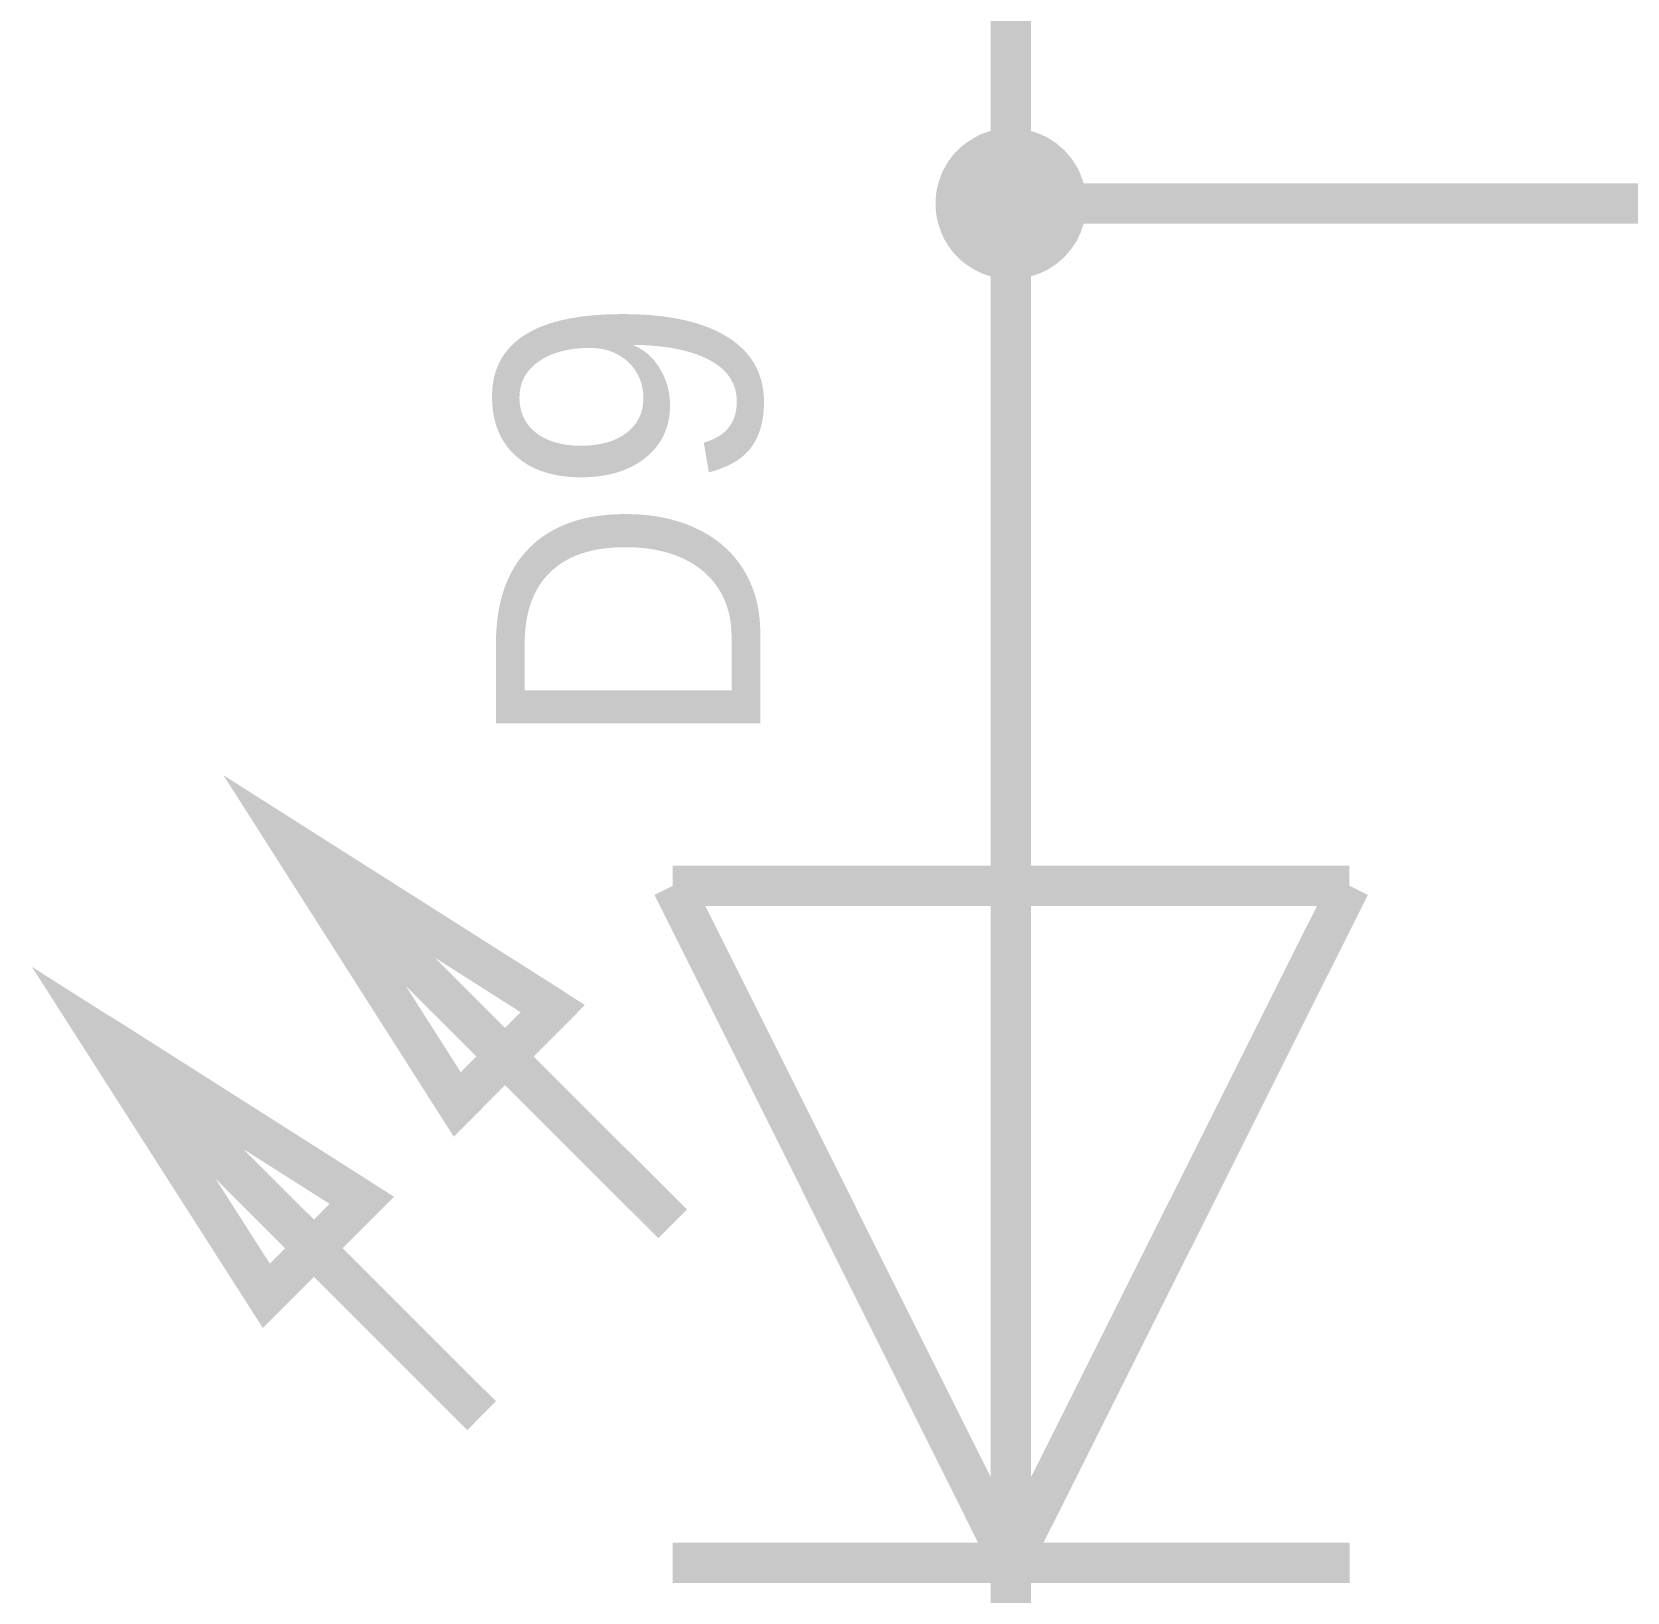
# Model space of a CAD drawing. Header units: millimetres. Extents: x 0 to 20.9, y 0 to 9.5.
# Drawn here: x 2.7153 to 3.1793, y 5.996 to 6.4499 of the extents above; entities that cross this region are included whole.
import ezdxf

# ---------------------------------------------------------------- set-up
doc = ezdxf.new("R2010")
doc.units = ezdxf.units.MM
doc.header["$MEASUREMENT"] = 0
doc.layers.add('Sheet', color=255, linetype='Continuous')

msp = doc.modelspace()

# ---------------------------------------------------------------- linework, layer by layer
at = {"layer": 'Sheet'}
for points, const_width in [([(3.4001, 6.50629), (3.4001, 6.39999), (3.00006, 6.39999)], 0.0118), ([(3.00006, 6.50629), (3.00006, 6.39999), (3.00006, 6.29995)], 0.0118), ([(2.98012, 6.39999), (2.98012, 6.40103), (2.98022, 6.40197), (2.98033, 6.40302), (2.98053, 6.40396), (2.98074, 6.405), (2.98106, 6.40594), (2.98137, 6.40678), (2.98168, 6.40772), (2.9821, 6.40866), (2.98252, 6.40949), (2.98304, 6.41033), (2.98346, 6.41116), (2.98408, 6.41189), (2.98461, 6.41263), (2.98523, 6.41336), (2.98596, 6.41409), (2.98659, 6.41471), (2.98732, 6.41534), (2.98816, 6.41597), (2.98889, 6.41649), (2.98972, 6.41701), (2.99056, 6.41753), (2.99139, 6.41795), (2.99223, 6.41837), (2.99317, 6.41868), (2.99411, 6.419), (2.99505, 6.41931), (2.99599, 6.41952), (2.99703, 6.41973), (2.99797, 6.41983), (2.99902, 6.41993), (3.00006, 6.41993)], 0.0039), ([(2.98012, 6.39999), (2.98012, 6.40103), (2.98022, 6.40197), (2.98033, 6.40302), (2.98053, 6.40396), (2.98074, 6.405), (2.98106, 6.40594), (2.98137, 6.40678), (2.98168, 6.40772), (2.9821, 6.40866), (2.98252, 6.40949), (2.98304, 6.41033), (2.98346, 6.41116), (2.98408, 6.41189), (2.98461, 6.41263), (2.98523, 6.41336), (2.98596, 6.41409), (2.98659, 6.41471), (2.98732, 6.41534), (2.98816, 6.41597), (2.98889, 6.41649), (2.98972, 6.41701), (2.99056, 6.41753), (2.99139, 6.41795), (2.99223, 6.41837), (2.99317, 6.41868), (2.99411, 6.419), (2.99505, 6.41931), (2.99599, 6.41952), (2.99703, 6.41973), (2.99797, 6.41983), (2.99902, 6.41993), (3.00006, 6.41993)], 0.0039), ([(2.98012, 6.39999), (2.98012, 6.40103), (2.98022, 6.40197), (2.98033, 6.40302), (2.98053, 6.40396), (2.98074, 6.405), (2.98106, 6.40594), (2.98137, 6.40678), (2.98168, 6.40772), (2.9821, 6.40866), (2.98252, 6.40949), (2.98304, 6.41033), (2.98346, 6.41116), (2.98408, 6.41189), (2.98461, 6.41263), (2.98523, 6.41336), (2.98596, 6.41409), (2.98659, 6.41471), (2.98732, 6.41534), (2.98816, 6.41597), (2.98889, 6.41649), (2.98972, 6.41701), (2.99056, 6.41753), (2.99139, 6.41795), (2.99223, 6.41837), (2.99317, 6.41868), (2.99411, 6.419), (2.99505, 6.41931), (2.99599, 6.41952), (2.99703, 6.41973), (2.99797, 6.41983), (2.99902, 6.41993), (3.00006, 6.41993)], 0.0039), ([(2.98012, 6.39999), (2.98012, 6.40103), (2.98022, 6.40197), (2.98033, 6.40302), (2.98053, 6.40396), (2.98074, 6.405), (2.98106, 6.40594), (2.98137, 6.40678), (2.98168, 6.40772), (2.9821, 6.40866), (2.98252, 6.40949), (2.98304, 6.41033), (2.98346, 6.41116), (2.98408, 6.41189), (2.98461, 6.41263), (2.98523, 6.41336), (2.98596, 6.41409), (2.98659, 6.41471), (2.98732, 6.41534), (2.98816, 6.41597), (2.98889, 6.41649), (2.98972, 6.41701), (2.99056, 6.41753), (2.99139, 6.41795), (2.99223, 6.41837), (2.99317, 6.41868), (2.99411, 6.419), (2.99505, 6.41931), (2.99599, 6.41952), (2.99703, 6.41973), (2.99797, 6.41983), (2.99902, 6.41993), (3.00006, 6.41993)], 0.0039), ([(2.98012, 6.39999), (2.98012, 6.40103), (2.98022, 6.40197), (2.98033, 6.40302), (2.98053, 6.40396), (2.98074, 6.405), (2.98106, 6.40594), (2.98137, 6.40678), (2.98168, 6.40772), (2.9821, 6.40866), (2.98252, 6.40949), (2.98304, 6.41033), (2.98346, 6.41116), (2.98408, 6.41189), (2.98461, 6.41263), (2.98523, 6.41336), (2.98596, 6.41409), (2.98659, 6.41471), (2.98732, 6.41534), (2.98816, 6.41597), (2.98889, 6.41649), (2.98972, 6.41701), (2.99056, 6.41753), (2.99139, 6.41795), (2.99223, 6.41837), (2.99317, 6.41868), (2.99411, 6.419), (2.99505, 6.41931), (2.99599, 6.41952), (2.99703, 6.41973), (2.99797, 6.41983), (2.99902, 6.41993), (3.00006, 6.41993)], 0.0039), ([(2.98012, 6.39999), (2.98012, 6.40103), (2.98022, 6.40197), (2.98033, 6.40302), (2.98053, 6.40396), (2.98074, 6.405), (2.98106, 6.40594), (2.98137, 6.40678), (2.98168, 6.40772), (2.9821, 6.40866), (2.98252, 6.40949), (2.98304, 6.41033), (2.98346, 6.41116), (2.98408, 6.41189), (2.98461, 6.41263), (2.98523, 6.41336), (2.98596, 6.41409), (2.98659, 6.41471), (2.98732, 6.41534), (2.98816, 6.41597), (2.98889, 6.41649), (2.98972, 6.41701), (2.99056, 6.41753), (2.99139, 6.41795), (2.99223, 6.41837), (2.99317, 6.41868), (2.99411, 6.419), (2.99505, 6.41931), (2.99599, 6.41952), (2.99703, 6.41973), (2.99797, 6.41983), (2.99902, 6.41993), (3.00006, 6.41993)], 0.0039), ([(2.98012, 6.39999), (2.98012, 6.40103), (2.98022, 6.40197), (2.98033, 6.40302), (2.98053, 6.40396), (2.98074, 6.405), (2.98106, 6.40594), (2.98137, 6.40678), (2.98168, 6.40772), (2.9821, 6.40866), (2.98252, 6.40949), (2.98304, 6.41033), (2.98346, 6.41116), (2.98408, 6.41189), (2.98461, 6.41263), (2.98523, 6.41336), (2.98596, 6.41409), (2.98659, 6.41471), (2.98732, 6.41534), (2.98816, 6.41597), (2.98889, 6.41649), (2.98972, 6.41701), (2.99056, 6.41753), (2.99139, 6.41795), (2.99223, 6.41837), (2.99317, 6.41868), (2.99411, 6.419), (2.99505, 6.41931), (2.99599, 6.41952), (2.99703, 6.41973), (2.99797, 6.41983), (2.99902, 6.41993), (3.00006, 6.41993)], 0.0039), ([(2.98012, 6.39999), (2.98012, 6.40103), (2.98022, 6.40197), (2.98033, 6.40302), (2.98053, 6.40396), (2.98074, 6.405), (2.98106, 6.40594), (2.98137, 6.40678), (2.98168, 6.40772), (2.9821, 6.40866), (2.98252, 6.40949), (2.98304, 6.41033), (2.98346, 6.41116), (2.98408, 6.41189), (2.98461, 6.41263), (2.98523, 6.41336), (2.98596, 6.41409), (2.98659, 6.41471), (2.98732, 6.41534), (2.98816, 6.41597), (2.98889, 6.41649), (2.98972, 6.41701), (2.99056, 6.41753), (2.99139, 6.41795), (2.99223, 6.41837), (2.99317, 6.41868), (2.99411, 6.419), (2.99505, 6.41931), (2.99599, 6.41952), (2.99703, 6.41973), (2.99797, 6.41983), (2.99902, 6.41993), (3.00006, 6.41993)], 0.0039), ([(3.00006, 6.41993), (3.00006, 6.41993)], 0.0039), ([(3.00006, 6.41993), (3.00111, 6.41993), (3.00215, 6.41983), (3.00309, 6.41973), (3.00413, 6.41952), (3.00507, 6.41931), (3.00601, 6.419), (3.00695, 6.41868), (3.00789, 6.41837), (3.00873, 6.41795), (3.00967, 6.41753), (3.0105, 6.41701), (3.01123, 6.41649), (3.01207, 6.41597), (3.0128, 6.41534), (3.01353, 6.41471), (3.01426, 6.41409), (3.01489, 6.41336), (3.01552, 6.41263), (3.01614, 6.41189), (3.01666, 6.41116), (3.01719, 6.41033), (3.01771, 6.40949), (3.01813, 6.40866), (3.01854, 6.40772), (3.01886, 6.40678), (3.01917, 6.40594), (3.01948, 6.405), (3.01969, 6.40396), (3.0199, 6.40302), (3.02001, 6.40197), (3.02011, 6.40103), (3.02011, 6.39999)], 0.0039), ([(3.00006, 6.41993), (3.00006, 6.41993)], 0.0039), ([(3.00006, 6.41993), (3.00111, 6.41993), (3.00215, 6.41983), (3.00309, 6.41973), (3.00413, 6.41952), (3.00507, 6.41931), (3.00601, 6.419), (3.00695, 6.41868), (3.00789, 6.41837), (3.00873, 6.41795), (3.00967, 6.41753), (3.0105, 6.41701), (3.01123, 6.41649), (3.01207, 6.41597), (3.0128, 6.41534), (3.01353, 6.41471), (3.01426, 6.41409), (3.01489, 6.41336), (3.01552, 6.41263), (3.01614, 6.41189), (3.01666, 6.41116), (3.01719, 6.41033), (3.01771, 6.40949), (3.01813, 6.40866), (3.01854, 6.40772), (3.01886, 6.40678), (3.01917, 6.40594), (3.01948, 6.405), (3.01969, 6.40396), (3.0199, 6.40302), (3.02001, 6.40197), (3.02011, 6.40103), (3.02011, 6.39999)], 0.0039), ([(3.00006, 6.41993), (3.00006, 6.41993)], 0.0039), ([(3.00006, 6.41993), (3.00111, 6.41993), (3.00215, 6.41983), (3.00309, 6.41973), (3.00413, 6.41952), (3.00507, 6.41931), (3.00601, 6.419), (3.00695, 6.41868), (3.00789, 6.41837), (3.00873, 6.41795), (3.00967, 6.41753), (3.0105, 6.41701), (3.01123, 6.41649), (3.01207, 6.41597), (3.0128, 6.41534), (3.01353, 6.41471), (3.01426, 6.41409), (3.01489, 6.41336), (3.01552, 6.41263), (3.01614, 6.41189), (3.01666, 6.41116), (3.01719, 6.41033), (3.01771, 6.40949), (3.01813, 6.40866), (3.01854, 6.40772), (3.01886, 6.40678), (3.01917, 6.40594), (3.01948, 6.405), (3.01969, 6.40396), (3.0199, 6.40302), (3.02001, 6.40197), (3.02011, 6.40103), (3.02011, 6.39999)], 0.0039), ([(3.00006, 6.41993), (3.00006, 6.41993)], 0.0039), ([(3.00006, 6.41993), (3.00111, 6.41993), (3.00215, 6.41983), (3.00309, 6.41973), (3.00413, 6.41952), (3.00507, 6.41931), (3.00601, 6.419), (3.00695, 6.41868), (3.00789, 6.41837), (3.00873, 6.41795), (3.00967, 6.41753), (3.0105, 6.41701), (3.01123, 6.41649), (3.01207, 6.41597), (3.0128, 6.41534), (3.01353, 6.41471), (3.01426, 6.41409), (3.01489, 6.41336), (3.01552, 6.41263), (3.01614, 6.41189), (3.01666, 6.41116), (3.01719, 6.41033), (3.01771, 6.40949), (3.01813, 6.40866), (3.01854, 6.40772), (3.01886, 6.40678), (3.01917, 6.40594), (3.01948, 6.405), (3.01969, 6.40396), (3.0199, 6.40302), (3.02001, 6.40197), (3.02011, 6.40103), (3.02011, 6.39999)], 0.0039), ([(3.00006, 6.41993), (3.00006, 6.41993)], 0.0039), ([(3.00006, 6.41993), (3.00111, 6.41993), (3.00215, 6.41983), (3.00309, 6.41973), (3.00413, 6.41952), (3.00507, 6.41931), (3.00601, 6.419), (3.00695, 6.41868), (3.00789, 6.41837), (3.00873, 6.41795), (3.00967, 6.41753), (3.0105, 6.41701), (3.01123, 6.41649), (3.01207, 6.41597), (3.0128, 6.41534), (3.01353, 6.41471), (3.01426, 6.41409), (3.01489, 6.41336), (3.01552, 6.41263), (3.01614, 6.41189), (3.01666, 6.41116), (3.01719, 6.41033), (3.01771, 6.40949), (3.01813, 6.40866), (3.01854, 6.40772), (3.01886, 6.40678), (3.01917, 6.40594), (3.01948, 6.405), (3.01969, 6.40396), (3.0199, 6.40302), (3.02001, 6.40197), (3.02011, 6.40103), (3.02011, 6.39999)], 0.0039), ([(3.00006, 6.41993), (3.00006, 6.41993)], 0.0039), ([(3.00006, 6.41993), (3.00111, 6.41993), (3.00215, 6.41983), (3.00309, 6.41973), (3.00413, 6.41952), (3.00507, 6.41931), (3.00601, 6.419), (3.00695, 6.41868), (3.00789, 6.41837), (3.00873, 6.41795), (3.00967, 6.41753), (3.0105, 6.41701), (3.01123, 6.41649), (3.01207, 6.41597), (3.0128, 6.41534), (3.01353, 6.41471), (3.01426, 6.41409), (3.01489, 6.41336), (3.01552, 6.41263), (3.01614, 6.41189), (3.01666, 6.41116), (3.01719, 6.41033), (3.01771, 6.40949), (3.01813, 6.40866), (3.01854, 6.40772), (3.01886, 6.40678), (3.01917, 6.40594), (3.01948, 6.405), (3.01969, 6.40396), (3.0199, 6.40302), (3.02001, 6.40197), (3.02011, 6.40103), (3.02011, 6.39999)], 0.0039), ([(3.00006, 6.41993), (3.00006, 6.41993)], 0.0039), ([(3.00006, 6.41993), (3.00111, 6.41993), (3.00215, 6.41983), (3.00309, 6.41973), (3.00413, 6.41952), (3.00507, 6.41931), (3.00601, 6.419), (3.00695, 6.41868), (3.00789, 6.41837), (3.00873, 6.41795), (3.00967, 6.41753), (3.0105, 6.41701), (3.01123, 6.41649), (3.01207, 6.41597), (3.0128, 6.41534), (3.01353, 6.41471), (3.01426, 6.41409), (3.01489, 6.41336), (3.01552, 6.41263), (3.01614, 6.41189), (3.01666, 6.41116), (3.01719, 6.41033), (3.01771, 6.40949), (3.01813, 6.40866), (3.01854, 6.40772), (3.01886, 6.40678), (3.01917, 6.40594), (3.01948, 6.405), (3.01969, 6.40396), (3.0199, 6.40302), (3.02001, 6.40197), (3.02011, 6.40103), (3.02011, 6.39999)], 0.0039), ([(3.00006, 6.41993), (3.00006, 6.41993)], 0.0039), ([(3.00006, 6.41993), (3.00111, 6.41993), (3.00215, 6.41983), (3.00309, 6.41973), (3.00413, 6.41952), (3.00507, 6.41931), (3.00601, 6.419), (3.00695, 6.41868), (3.00789, 6.41837), (3.00873, 6.41795), (3.00967, 6.41753), (3.0105, 6.41701), (3.01123, 6.41649), (3.01207, 6.41597), (3.0128, 6.41534), (3.01353, 6.41471), (3.01426, 6.41409), (3.01489, 6.41336), (3.01552, 6.41263), (3.01614, 6.41189), (3.01666, 6.41116), (3.01719, 6.41033), (3.01771, 6.40949), (3.01813, 6.40866), (3.01854, 6.40772), (3.01886, 6.40678), (3.01917, 6.40594), (3.01948, 6.405), (3.01969, 6.40396), (3.0199, 6.40302), (3.02001, 6.40197), (3.02011, 6.40103), (3.02011, 6.39999)], 0.0039), ([(3.00006, 6.37994), (2.99902, 6.37994), (2.99797, 6.38005), (2.99703, 6.38015), (2.99599, 6.38036), (2.99505, 6.38057), (2.99411, 6.38088), (2.99317, 6.38119), (2.99223, 6.38151), (2.99139, 6.38192), (2.99056, 6.38234), (2.98972, 6.38286), (2.98889, 6.38339), (2.98816, 6.38391), (2.98732, 6.38454), (2.98659, 6.38516), (2.98596, 6.38579), (2.98523, 6.38652), (2.98461, 6.38725), (2.98408, 6.38798), (2.98346, 6.38882), (2.98304, 6.38955), (2.98252, 6.39038), (2.9821, 6.39132), (2.98168, 6.39216), (2.98137, 6.3931), (2.98106, 6.39404), (2.98074, 6.39498), (2.98053, 6.39592), (2.98033, 6.39696), (2.98022, 6.3979), (2.98012, 6.39895), (2.98012, 6.39999)], 0.0039), ([(2.98012, 6.39999), (2.98012, 6.39999)], 0.0039), ([(3.00006, 6.37994), (2.99902, 6.37994), (2.99797, 6.38005), (2.99703, 6.38015), (2.99599, 6.38036), (2.99505, 6.38057), (2.99411, 6.38088), (2.99317, 6.38119), (2.99223, 6.38151), (2.99139, 6.38192), (2.99056, 6.38234), (2.98972, 6.38286), (2.98889, 6.38339), (2.98816, 6.38391), (2.98732, 6.38454), (2.98659, 6.38516), (2.98596, 6.38579), (2.98523, 6.38652), (2.98461, 6.38725), (2.98408, 6.38798), (2.98346, 6.38882), (2.98304, 6.38955), (2.98252, 6.39038), (2.9821, 6.39132), (2.98168, 6.39216), (2.98137, 6.3931), (2.98106, 6.39404), (2.98074, 6.39498), (2.98053, 6.39592), (2.98033, 6.39696), (2.98022, 6.3979), (2.98012, 6.39895), (2.98012, 6.39999)], 0.0039), ([(2.98012, 6.39999), (2.98012, 6.39999)], 0.0039), ([(3.00006, 6.37994), (2.99902, 6.37994), (2.99797, 6.38005), (2.99703, 6.38015), (2.99599, 6.38036), (2.99505, 6.38057), (2.99411, 6.38088), (2.99317, 6.38119), (2.99223, 6.38151), (2.99139, 6.38192), (2.99056, 6.38234), (2.98972, 6.38286), (2.98889, 6.38339), (2.98816, 6.38391), (2.98732, 6.38454), (2.98659, 6.38516), (2.98596, 6.38579), (2.98523, 6.38652), (2.98461, 6.38725), (2.98408, 6.38798), (2.98346, 6.38882), (2.98304, 6.38955), (2.98252, 6.39038), (2.9821, 6.39132), (2.98168, 6.39216), (2.98137, 6.3931), (2.98106, 6.39404), (2.98074, 6.39498), (2.98053, 6.39592), (2.98033, 6.39696), (2.98022, 6.3979), (2.98012, 6.39895), (2.98012, 6.39999)], 0.0039), ([(2.98012, 6.39999), (2.98012, 6.39999)], 0.0039), ([(3.00006, 6.37994), (2.99902, 6.37994), (2.99797, 6.38005), (2.99703, 6.38015), (2.99599, 6.38036), (2.99505, 6.38057), (2.99411, 6.38088), (2.99317, 6.38119), (2.99223, 6.38151), (2.99139, 6.38192), (2.99056, 6.38234), (2.98972, 6.38286), (2.98889, 6.38339), (2.98816, 6.38391), (2.98732, 6.38454), (2.98659, 6.38516), (2.98596, 6.38579), (2.98523, 6.38652), (2.98461, 6.38725), (2.98408, 6.38798), (2.98346, 6.38882), (2.98304, 6.38955), (2.98252, 6.39038), (2.9821, 6.39132), (2.98168, 6.39216), (2.98137, 6.3931), (2.98106, 6.39404), (2.98074, 6.39498), (2.98053, 6.39592), (2.98033, 6.39696), (2.98022, 6.3979), (2.98012, 6.39895), (2.98012, 6.39999)], 0.0039), ([(2.98012, 6.39999), (2.98012, 6.39999)], 0.0039), ([(3.00006, 6.37994), (2.99902, 6.37994), (2.99797, 6.38005), (2.99703, 6.38015), (2.99599, 6.38036), (2.99505, 6.38057), (2.99411, 6.38088), (2.99317, 6.38119), (2.99223, 6.38151), (2.99139, 6.38192), (2.99056, 6.38234), (2.98972, 6.38286), (2.98889, 6.38339), (2.98816, 6.38391), (2.98732, 6.38454), (2.98659, 6.38516), (2.98596, 6.38579), (2.98523, 6.38652), (2.98461, 6.38725), (2.98408, 6.38798), (2.98346, 6.38882), (2.98304, 6.38955), (2.98252, 6.39038), (2.9821, 6.39132), (2.98168, 6.39216), (2.98137, 6.3931), (2.98106, 6.39404), (2.98074, 6.39498), (2.98053, 6.39592), (2.98033, 6.39696), (2.98022, 6.3979), (2.98012, 6.39895), (2.98012, 6.39999)], 0.0039), ([(2.98012, 6.39999), (2.98012, 6.39999)], 0.0039), ([(3.00006, 6.37994), (2.99902, 6.37994), (2.99797, 6.38005), (2.99703, 6.38015), (2.99599, 6.38036), (2.99505, 6.38057), (2.99411, 6.38088), (2.99317, 6.38119), (2.99223, 6.38151), (2.99139, 6.38192), (2.99056, 6.38234), (2.98972, 6.38286), (2.98889, 6.38339), (2.98816, 6.38391), (2.98732, 6.38454), (2.98659, 6.38516), (2.98596, 6.38579), (2.98523, 6.38652), (2.98461, 6.38725), (2.98408, 6.38798), (2.98346, 6.38882), (2.98304, 6.38955), (2.98252, 6.39038), (2.9821, 6.39132), (2.98168, 6.39216), (2.98137, 6.3931), (2.98106, 6.39404), (2.98074, 6.39498), (2.98053, 6.39592), (2.98033, 6.39696), (2.98022, 6.3979), (2.98012, 6.39895), (2.98012, 6.39999)], 0.0039), ([(2.98012, 6.39999), (2.98012, 6.39999)], 0.0039), ([(3.00006, 6.37994), (2.99902, 6.37994), (2.99797, 6.38005), (2.99703, 6.38015), (2.99599, 6.38036), (2.99505, 6.38057), (2.99411, 6.38088), (2.99317, 6.38119), (2.99223, 6.38151), (2.99139, 6.38192), (2.99056, 6.38234), (2.98972, 6.38286), (2.98889, 6.38339), (2.98816, 6.38391), (2.98732, 6.38454), (2.98659, 6.38516), (2.98596, 6.38579), (2.98523, 6.38652), (2.98461, 6.38725), (2.98408, 6.38798), (2.98346, 6.38882), (2.98304, 6.38955), (2.98252, 6.39038), (2.9821, 6.39132), (2.98168, 6.39216), (2.98137, 6.3931), (2.98106, 6.39404), (2.98074, 6.39498), (2.98053, 6.39592), (2.98033, 6.39696), (2.98022, 6.3979), (2.98012, 6.39895), (2.98012, 6.39999)], 0.0039), ([(2.98012, 6.39999), (2.98012, 6.39999)], 0.0039), ([(3.00006, 6.37994), (2.99902, 6.37994), (2.99797, 6.38005), (2.99703, 6.38015), (2.99599, 6.38036), (2.99505, 6.38057), (2.99411, 6.38088), (2.99317, 6.38119), (2.99223, 6.38151), (2.99139, 6.38192), (2.99056, 6.38234), (2.98972, 6.38286), (2.98889, 6.38339), (2.98816, 6.38391), (2.98732, 6.38454), (2.98659, 6.38516), (2.98596, 6.38579), (2.98523, 6.38652), (2.98461, 6.38725), (2.98408, 6.38798), (2.98346, 6.38882), (2.98304, 6.38955), (2.98252, 6.39038), (2.9821, 6.39132), (2.98168, 6.39216), (2.98137, 6.3931), (2.98106, 6.39404), (2.98074, 6.39498), (2.98053, 6.39592), (2.98033, 6.39696), (2.98022, 6.3979), (2.98012, 6.39895), (2.98012, 6.39999)], 0.0039), ([(2.98012, 6.39999), (2.98012, 6.39999)], 0.0039), ([(3.02011, 6.39999), (3.02011, 6.39895), (3.02001, 6.3979), (3.0199, 6.39696), (3.01969, 6.39592), (3.01948, 6.39498), (3.01917, 6.39404), (3.01886, 6.3931), (3.01854, 6.39216), (3.01813, 6.39132), (3.01771, 6.39038), (3.01719, 6.38955), (3.01666, 6.38882), (3.01614, 6.38798), (3.01552, 6.38725), (3.01489, 6.38652), (3.01426, 6.38579), (3.01353, 6.38516), (3.0128, 6.38454), (3.01207, 6.38391), (3.01123, 6.38339), (3.0105, 6.38286), (3.00967, 6.38234), (3.00873, 6.38192), (3.00789, 6.38151), (3.00695, 6.38119), (3.00601, 6.38088), (3.00507, 6.38057), (3.00413, 6.38036), (3.00309, 6.38015), (3.00215, 6.38005), (3.00111, 6.37994), (3.00006, 6.37994)], 0.0039), ([(3.02011, 6.39999), (3.02011, 6.39895), (3.02001, 6.3979), (3.0199, 6.39696), (3.01969, 6.39592), (3.01948, 6.39498), (3.01917, 6.39404), (3.01886, 6.3931), (3.01854, 6.39216), (3.01813, 6.39132), (3.01771, 6.39038), (3.01719, 6.38955), (3.01666, 6.38882), (3.01614, 6.38798), (3.01552, 6.38725), (3.01489, 6.38652), (3.01426, 6.38579), (3.01353, 6.38516), (3.0128, 6.38454), (3.01207, 6.38391), (3.01123, 6.38339), (3.0105, 6.38286), (3.00967, 6.38234), (3.00873, 6.38192), (3.00789, 6.38151), (3.00695, 6.38119), (3.00601, 6.38088), (3.00507, 6.38057), (3.00413, 6.38036), (3.00309, 6.38015), (3.00215, 6.38005), (3.00111, 6.37994), (3.00006, 6.37994)], 0.0039), ([(3.02011, 6.39999), (3.02011, 6.39895), (3.02001, 6.3979), (3.0199, 6.39696), (3.01969, 6.39592), (3.01948, 6.39498), (3.01917, 6.39404), (3.01886, 6.3931), (3.01854, 6.39216), (3.01813, 6.39132), (3.01771, 6.39038), (3.01719, 6.38955), (3.01666, 6.38882), (3.01614, 6.38798), (3.01552, 6.38725), (3.01489, 6.38652), (3.01426, 6.38579), (3.01353, 6.38516), (3.0128, 6.38454), (3.01207, 6.38391), (3.01123, 6.38339), (3.0105, 6.38286), (3.00967, 6.38234), (3.00873, 6.38192), (3.00789, 6.38151), (3.00695, 6.38119), (3.00601, 6.38088), (3.00507, 6.38057), (3.00413, 6.38036), (3.00309, 6.38015), (3.00215, 6.38005), (3.00111, 6.37994), (3.00006, 6.37994)], 0.0039), ([(3.02011, 6.39999), (3.02011, 6.39895), (3.02001, 6.3979), (3.0199, 6.39696), (3.01969, 6.39592), (3.01948, 6.39498), (3.01917, 6.39404), (3.01886, 6.3931), (3.01854, 6.39216), (3.01813, 6.39132), (3.01771, 6.39038), (3.01719, 6.38955), (3.01666, 6.38882), (3.01614, 6.38798), (3.01552, 6.38725), (3.01489, 6.38652), (3.01426, 6.38579), (3.01353, 6.38516), (3.0128, 6.38454), (3.01207, 6.38391), (3.01123, 6.38339), (3.0105, 6.38286), (3.00967, 6.38234), (3.00873, 6.38192), (3.00789, 6.38151), (3.00695, 6.38119), (3.00601, 6.38088), (3.00507, 6.38057), (3.00413, 6.38036), (3.00309, 6.38015), (3.00215, 6.38005), (3.00111, 6.37994), (3.00006, 6.37994)], 0.0039), ([(3.02011, 6.39999), (3.02011, 6.39895), (3.02001, 6.3979), (3.0199, 6.39696), (3.01969, 6.39592), (3.01948, 6.39498), (3.01917, 6.39404), (3.01886, 6.3931), (3.01854, 6.39216), (3.01813, 6.39132), (3.01771, 6.39038), (3.01719, 6.38955), (3.01666, 6.38882), (3.01614, 6.38798), (3.01552, 6.38725), (3.01489, 6.38652), (3.01426, 6.38579), (3.01353, 6.38516), (3.0128, 6.38454), (3.01207, 6.38391), (3.01123, 6.38339), (3.0105, 6.38286), (3.00967, 6.38234), (3.00873, 6.38192), (3.00789, 6.38151), (3.00695, 6.38119), (3.00601, 6.38088), (3.00507, 6.38057), (3.00413, 6.38036), (3.00309, 6.38015), (3.00215, 6.38005), (3.00111, 6.37994), (3.00006, 6.37994)], 0.0039), ([(3.02011, 6.39999), (3.02011, 6.39895), (3.02001, 6.3979), (3.0199, 6.39696), (3.01969, 6.39592), (3.01948, 6.39498), (3.01917, 6.39404), (3.01886, 6.3931), (3.01854, 6.39216), (3.01813, 6.39132), (3.01771, 6.39038), (3.01719, 6.38955), (3.01666, 6.38882), (3.01614, 6.38798), (3.01552, 6.38725), (3.01489, 6.38652), (3.01426, 6.38579), (3.01353, 6.38516), (3.0128, 6.38454), (3.01207, 6.38391), (3.01123, 6.38339), (3.0105, 6.38286), (3.00967, 6.38234), (3.00873, 6.38192), (3.00789, 6.38151), (3.00695, 6.38119), (3.00601, 6.38088), (3.00507, 6.38057), (3.00413, 6.38036), (3.00309, 6.38015), (3.00215, 6.38005), (3.00111, 6.37994), (3.00006, 6.37994)], 0.0039), ([(3.02011, 6.39999), (3.02011, 6.39895), (3.02001, 6.3979), (3.0199, 6.39696), (3.01969, 6.39592), (3.01948, 6.39498), (3.01917, 6.39404), (3.01886, 6.3931), (3.01854, 6.39216), (3.01813, 6.39132), (3.01771, 6.39038), (3.01719, 6.38955), (3.01666, 6.38882), (3.01614, 6.38798), (3.01552, 6.38725), (3.01489, 6.38652), (3.01426, 6.38579), (3.01353, 6.38516), (3.0128, 6.38454), (3.01207, 6.38391), (3.01123, 6.38339), (3.0105, 6.38286), (3.00967, 6.38234), (3.00873, 6.38192), (3.00789, 6.38151), (3.00695, 6.38119), (3.00601, 6.38088), (3.00507, 6.38057), (3.00413, 6.38036), (3.00309, 6.38015), (3.00215, 6.38005), (3.00111, 6.37994), (3.00006, 6.37994)], 0.0039), ([(3.02011, 6.39999), (3.02011, 6.39895), (3.02001, 6.3979), (3.0199, 6.39696), (3.01969, 6.39592), (3.01948, 6.39498), (3.01917, 6.39404), (3.01886, 6.3931), (3.01854, 6.39216), (3.01813, 6.39132), (3.01771, 6.39038), (3.01719, 6.38955), (3.01666, 6.38882), (3.01614, 6.38798), (3.01552, 6.38725), (3.01489, 6.38652), (3.01426, 6.38579), (3.01353, 6.38516), (3.0128, 6.38454), (3.01207, 6.38391), (3.01123, 6.38339), (3.0105, 6.38286), (3.00967, 6.38234), (3.00873, 6.38192), (3.00789, 6.38151), (3.00695, 6.38119), (3.00601, 6.38088), (3.00507, 6.38057), (3.00413, 6.38036), (3.00309, 6.38015), (3.00215, 6.38005), (3.00111, 6.37994), (3.00006, 6.37994)], 0.0039), ([(3.02011, 6.39999), (3.02011, 6.39999), (3.02011, 6.39999), (3.02011, 6.39999), (3.02011, 6.39999), (3.02011, 6.39999), (3.02011, 6.39999), (3.02011, 6.39999), (3.02011, 6.39999), (3.02011, 6.39999), (3.02011, 6.39999), (3.02011, 6.39999), (3.02011, 6.39999), (3.02011, 6.39999), (3.02011, 6.39999), (3.02011, 6.39999), (3.02011, 6.39999), (3.02011, 6.39999), (3.02011, 6.39999), (3.02011, 6.39999), (3.02011, 6.39999), (3.02011, 6.39999), (3.02011, 6.39999), (3.02011, 6.39999), (3.02011, 6.39999), (3.02011, 6.39999), (3.02011, 6.39999), (3.02011, 6.39999), (3.02011, 6.39999), (3.02011, 6.39999), (3.02011, 6.39999), (3.02011, 6.39999), (3.02011, 6.39999)], 0.0039), ([(3.02011, 6.39999), (3.02011, 6.39999)], 0.0039), ([(3.02011, 6.39999), (3.02011, 6.39999), (3.02011, 6.39999), (3.02011, 6.39999), (3.02011, 6.39999), (3.02011, 6.39999), (3.02011, 6.39999), (3.02011, 6.39999), (3.02011, 6.39999), (3.02011, 6.39999), (3.02011, 6.39999), (3.02011, 6.39999), (3.02011, 6.39999), (3.02011, 6.39999), (3.02011, 6.39999), (3.02011, 6.39999), (3.02011, 6.39999), (3.02011, 6.39999), (3.02011, 6.39999), (3.02011, 6.39999), (3.02011, 6.39999), (3.02011, 6.39999), (3.02011, 6.39999), (3.02011, 6.39999), (3.02011, 6.39999), (3.02011, 6.39999), (3.02011, 6.39999), (3.02011, 6.39999), (3.02011, 6.39999), (3.02011, 6.39999), (3.02011, 6.39999), (3.02011, 6.39999), (3.02011, 6.39999)], 0.0039), ([(3.02011, 6.39999), (3.02011, 6.39999)], 0.0039), ([(3.02011, 6.39999), (3.02011, 6.39999), (3.02011, 6.39999), (3.02011, 6.39999), (3.02011, 6.39999), (3.02011, 6.39999), (3.02011, 6.39999), (3.02011, 6.39999), (3.02011, 6.39999), (3.02011, 6.39999), (3.02011, 6.39999), (3.02011, 6.39999), (3.02011, 6.39999), (3.02011, 6.39999), (3.02011, 6.39999), (3.02011, 6.39999), (3.02011, 6.39999), (3.02011, 6.39999), (3.02011, 6.39999), (3.02011, 6.39999), (3.02011, 6.39999), (3.02011, 6.39999), (3.02011, 6.39999), (3.02011, 6.39999), (3.02011, 6.39999), (3.02011, 6.39999), (3.02011, 6.39999), (3.02011, 6.39999), (3.02011, 6.39999), (3.02011, 6.39999), (3.02011, 6.39999), (3.02011, 6.39999), (3.02011, 6.39999)], 0.0039), ([(3.02011, 6.39999), (3.02011, 6.39999)], 0.0039), ([(3.02011, 6.39999), (3.02011, 6.39999), (3.02011, 6.39999), (3.02011, 6.39999), (3.02011, 6.39999), (3.02011, 6.39999), (3.02011, 6.39999), (3.02011, 6.39999), (3.02011, 6.39999), (3.02011, 6.39999), (3.02011, 6.39999), (3.02011, 6.39999), (3.02011, 6.39999), (3.02011, 6.39999), (3.02011, 6.39999), (3.02011, 6.39999), (3.02011, 6.39999), (3.02011, 6.39999), (3.02011, 6.39999), (3.02011, 6.39999), (3.02011, 6.39999), (3.02011, 6.39999), (3.02011, 6.39999), (3.02011, 6.39999), (3.02011, 6.39999), (3.02011, 6.39999), (3.02011, 6.39999), (3.02011, 6.39999), (3.02011, 6.39999), (3.02011, 6.39999), (3.02011, 6.39999), (3.02011, 6.39999), (3.02011, 6.39999)], 0.0039), ([(3.02011, 6.39999), (3.02011, 6.39999)], 0.0039), ([(3.02011, 6.39999), (3.02011, 6.39999), (3.02011, 6.39999), (3.02011, 6.39999), (3.02011, 6.39999), (3.02011, 6.39999), (3.02011, 6.39999), (3.02011, 6.39999), (3.02011, 6.39999), (3.02011, 6.39999), (3.02011, 6.39999), (3.02011, 6.39999), (3.02011, 6.39999), (3.02011, 6.39999), (3.02011, 6.39999), (3.02011, 6.39999), (3.02011, 6.39999), (3.02011, 6.39999), (3.02011, 6.39999), (3.02011, 6.39999), (3.02011, 6.39999), (3.02011, 6.39999), (3.02011, 6.39999), (3.02011, 6.39999), (3.02011, 6.39999), (3.02011, 6.39999), (3.02011, 6.39999), (3.02011, 6.39999), (3.02011, 6.39999), (3.02011, 6.39999), (3.02011, 6.39999), (3.02011, 6.39999), (3.02011, 6.39999)], 0.0039), ([(3.02011, 6.39999), (3.02011, 6.39999)], 0.0039), ([(3.02011, 6.39999), (3.02011, 6.39999), (3.02011, 6.39999), (3.02011, 6.39999), (3.02011, 6.39999), (3.02011, 6.39999), (3.02011, 6.39999), (3.02011, 6.39999), (3.02011, 6.39999), (3.02011, 6.39999), (3.02011, 6.39999), (3.02011, 6.39999), (3.02011, 6.39999), (3.02011, 6.39999), (3.02011, 6.39999), (3.02011, 6.39999), (3.02011, 6.39999), (3.02011, 6.39999), (3.02011, 6.39999), (3.02011, 6.39999), (3.02011, 6.39999), (3.02011, 6.39999), (3.02011, 6.39999), (3.02011, 6.39999), (3.02011, 6.39999), (3.02011, 6.39999), (3.02011, 6.39999), (3.02011, 6.39999), (3.02011, 6.39999), (3.02011, 6.39999), (3.02011, 6.39999), (3.02011, 6.39999), (3.02011, 6.39999)], 0.0039), ([(3.02011, 6.39999), (3.02011, 6.39999)], 0.0039), ([(3.02011, 6.39999), (3.02011, 6.39999), (3.02011, 6.39999), (3.02011, 6.39999), (3.02011, 6.39999), (3.02011, 6.39999), (3.02011, 6.39999), (3.02011, 6.39999), (3.02011, 6.39999), (3.02011, 6.39999), (3.02011, 6.39999), (3.02011, 6.39999), (3.02011, 6.39999), (3.02011, 6.39999), (3.02011, 6.39999), (3.02011, 6.39999), (3.02011, 6.39999), (3.02011, 6.39999), (3.02011, 6.39999), (3.02011, 6.39999), (3.02011, 6.39999), (3.02011, 6.39999), (3.02011, 6.39999), (3.02011, 6.39999), (3.02011, 6.39999), (3.02011, 6.39999), (3.02011, 6.39999), (3.02011, 6.39999), (3.02011, 6.39999), (3.02011, 6.39999), (3.02011, 6.39999), (3.02011, 6.39999), (3.02011, 6.39999)], 0.0039), ([(3.02011, 6.39999), (3.02011, 6.39999)], 0.0039), ([(3.02011, 6.39999), (3.02011, 6.39999), (3.02011, 6.39999), (3.02011, 6.39999), (3.02011, 6.39999), (3.02011, 6.39999), (3.02011, 6.39999), (3.02011, 6.39999), (3.02011, 6.39999), (3.02011, 6.39999), (3.02011, 6.39999), (3.02011, 6.39999), (3.02011, 6.39999), (3.02011, 6.39999), (3.02011, 6.39999), (3.02011, 6.39999), (3.02011, 6.39999), (3.02011, 6.39999), (3.02011, 6.39999), (3.02011, 6.39999), (3.02011, 6.39999), (3.02011, 6.39999), (3.02011, 6.39999), (3.02011, 6.39999), (3.02011, 6.39999), (3.02011, 6.39999), (3.02011, 6.39999), (3.02011, 6.39999), (3.02011, 6.39999), (3.02011, 6.39999), (3.02011, 6.39999), (3.02011, 6.39999), (3.02011, 6.39999)], 0.0039), ([(3.02011, 6.39999), (3.02011, 6.39999)], 0.0039), ([(3.00006, 6.20148), (3.00006, 6.29995)], 0.0118), ([(2.9017, 6.10312), (2.79028, 6.21443)], 0.0118), ([(2.83904, 6.13789), (2.79028, 6.21443)], 0.0118), ([(2.86692, 6.16577), (2.79028, 6.21443)], 0.0118), ([(2.9017, 6.20148), (3.09853, 6.20148)], 0.0118), ([(2.9017, 6.20148), (3.00006, 6.00454)], 0.0118), ([(3.09864, 6.20148), (3.00006, 6.00454)], 0.0118), ([(3.00006, 6.00454), (3.00006, 6.20148)], 0.0118), ([(2.81116, 6.11011), (2.73462, 6.15877)], 0.0118), ([(2.84614, 6.04735), (2.73462, 6.15867)], 0.0118), ([(2.78349, 6.08223), (2.73462, 6.15867)], 0.0118), ([(2.9017, 6.00454), (3.09864, 6.00454)], 0.0118), ([(3.00006, 6.00454), (3.00006, 5.90617)], 0.0118)]:
    msp.add_lwpolyline(points, dxfattribs=dict(at, const_width=const_width))
at = {"layer": 'Sheet', "const_width": 0.02}
msp.add_lwpolyline([(2.99, 6.4, 1), (3.01, 6.4, 1)], format="xyb", close=True, dxfattribs=at)
at = {"layer": 'Sheet'}
for points, const_width in [([(2.79028, 6.21443), (2.83904, 6.13789), (2.86682, 6.16577), (2.79028, 6.21443)], 0.0118), ([(2.79028, 6.21443), (2.83904, 6.13789), (2.86682, 6.16577), (2.79028, 6.21443)], 0.0039), ([(2.73462, 6.15867), (2.78349, 6.08223), (2.81127, 6.11001), (2.73462, 6.15867)], 0.0118), ([(2.73462, 6.15877), (2.78338, 6.08223), (2.81116, 6.11011), (2.73462, 6.15877)], 0.0039)]:
    msp.add_lwpolyline(points, close=True, dxfattribs=dict(at, const_width=const_width))

# ---------------------------------------------------------------- texts
for s, p in [('9', (2.92717, 6.31551)), ('D', (2.92717, 6.24033))]:
    msp.add_text(s, height=0.07686, rotation=90, dxfattribs=at).set_placement(p)

doc.saveas('drawing.dxf')
